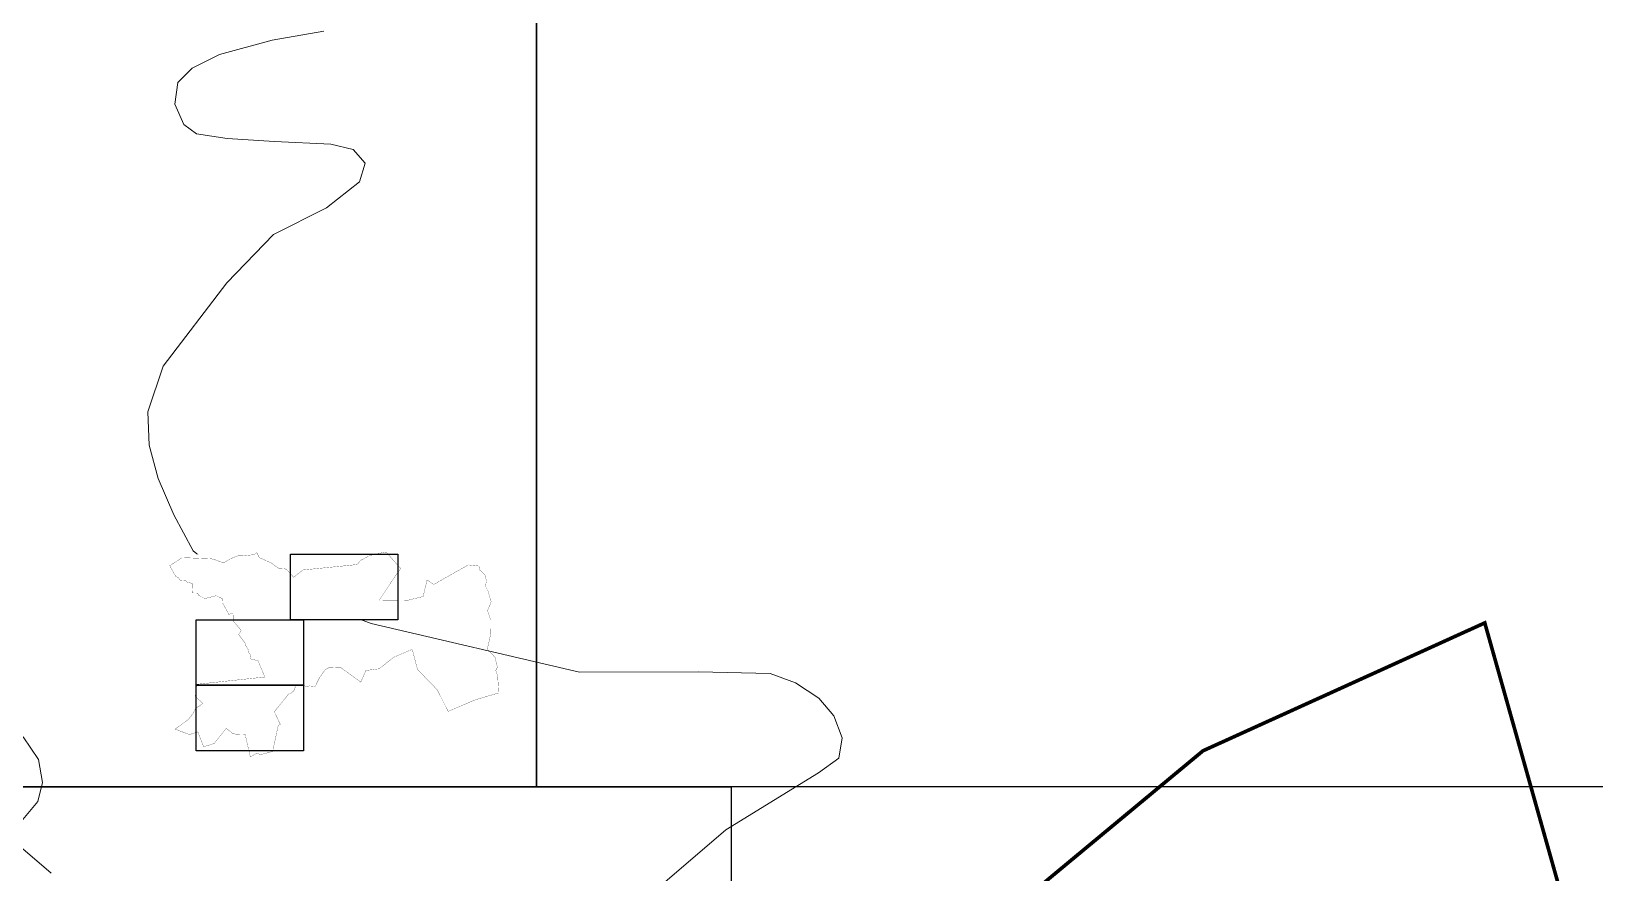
# Model space of a CAD drawing. Extents: x 296690 to 298491, y 586647 to 587790.
# Drawn here: x 297317.5 to 297746.9, y 587301.4 to 587532.4 of the extents above; entities that cross this region are included whole.
import ezdxf

# ---------------------------------------------------------------- set-up
doc = ezdxf.new("R2010")
doc.units = 0
doc.header["$MEASUREMENT"] = 0
doc.set_wipeout_variables(frame=1)
doc.linetypes.add('PHANTOM2', pattern=[1.25, 0.625, -0.125, 0.125, -0.125, 0.125, -0.125])
doc.layers.add('_조사구역', color=6, linetype='Continuous')
doc.layers.add('잡종지', color=53, linetype='Continuous', lineweight=18)

msp = doc.modelspace()

# ---------------------------------------------------------------- linework, layer by layer
for points in [[(297006.23, 587324.97), (297006.23, 587599.97), (297456.23, 587599.97), (297456.23, 587324.97), (297006.23, 587324.97)], [(297456.23, 587324.97), (297456.23, 587599.97), (297906.23, 587599.97), (297906.23, 587324.97), (297456.23, 587324.97)], [(297059.73, 587049.97), (297059.73, 587324.97), (297509.73, 587324.97), (297509.73, 587049.97), (297059.73, 587049.97)]]:
    msp.add_lwpolyline(points)
at = {"layer": '_조사구역', "color": 1, "linetype": 'PHANTOM2', "ltscale": 10, "const_width": 1, "flags": 128}
msp.add_lwpolyline([(296888.84, 587577.29), (296916.15, 587564.87), (296917.16, 587546.98), (296944.06, 587499.88), (296962.64, 587506.35), (296964.44, 587470.58), (296997.02, 587434.8), (296987.35, 587416.46), (297013.51, 587382.87), (297017.84, 587370.08), (297028.94, 587352.6), (297029.92, 587342.81), (297037.31, 587334.59), (297040.56, 587314.96), (297070.47, 587308.46), (297100.62, 587240.51), (296816.88, 587204.01), (296810.03, 587153.67), (296842.85, 587123.71), (296813.17, 587102.47), (296801.87, 587080.63), (296792.42, 587066.55), (296780.99, 587053.96), (296729.3, 587013.64), (296789.94, 586992.35), (296824.61, 587004.26), (296850.23, 586942.24), (296893.72, 586957.02), (296943.19, 587021.67), (296972.09, 586999.95), (296987, 586998.05), (297023.23, 586997.93), (297046.89, 586904.34), (297072.38, 586919.28), (297092.13, 586914.81), (297140.05, 586929.39), (297161.26, 587039.31), (297169.67, 587043.4), (297143.69, 587095.58), (297202.29, 587171.68), (297208.17, 587171.56), (297223.3, 587185.23), (297231.66, 587208.89), (297261.64, 587209.69), (297274.46, 587204.56), (297288.68, 587207.29), (297312.55, 587205.4), (297330.39, 587243.47), (297352.25, 587274.95), (297366.21, 587284.27), (297417.02, 587287.72), (297445.1, 587268.3), (297503.61, 587227.81), (297523.96, 587277.06), (297579.61, 587285.31), (297639.29, 587334.83), (297716.69, 587369.95), (297740.28, 587286.16), (297825.46, 587201.84), (297873.06, 587112.59), (297985.44, 587163.71), (298083.12, 587194.83), (298077.66, 587264.11), (298068.85, 587288.67), (298075.49, 587302.92), (298064.34, 587344.33), (298031.59, 587377.11), (298044.64, 587441.82), (298042.94, 587499.78), (298028.92, 587538.45), (298039.34, 587564.95), (298043.46, 587576.46), (298029.63, 587619.83), (298018.44, 587640.96), (298021.43, 587663.04), (298018.74, 587675.87), (298016.58, 587686.14), (298003.66, 587699.07), (297992.44, 587709.1), (297988.83, 587725.13), (297944.08, 587728.99), (297800.52, 587643.82), (297772.38, 587662.14), (297757.38, 587592.19), (297693.21, 587575.36), (297656.54, 587574.02), (297572.22, 587570.95), (297613.4, 587635.68), (297629.04, 587661.26), (297639.97, 587676.97), (297661.05, 587707.24), (297598.57, 587775.35), (297577.8, 587771.53), (297529.25, 587759.19), (297490.27, 587737.05), (297479.32, 587721.33), (297454.97, 587717.47), (297250.91, 587692.79), (297212.29, 587661.66), (297187.56, 587688.51), (297176.05, 587696.22), (297149.46, 587697.29), (297117.93, 587719.01), (297086.05, 587732.64), (297066.45, 587740.82), (297055.85, 587761.22), (297045.64, 587752.78), (296998.56, 587747.18), (296975.92, 587745.76), (296966.62, 587742.51), (296946.71, 587733.47), (296916.68, 587715.59), (296875.89, 587729.39), (296872.69, 587730.05), (296872.4, 587730.11), (296864.88, 587731.65), (296743.31, 587733.69), (296691.62, 587698.85), (296718.09, 587653.84), (296730.15, 587649.14), (296737.49, 587637.8), (296758.71, 587639.51), (296767.47, 587630.15), (296786.92, 587626.97), (296789.39, 587586.73), (296810.55, 587586.52), (296815.91, 587576.91), (296842.39, 587563.91), (296888.84, 587577.29)], dxfattribs=at)
at = {"layer": '잡종지'}
for points in [[(297397.81, 587532.38), (297383.6, 587529.9), (297369.17, 587526.01), (297361.67, 587522.24), (297357.69, 587518.31), (297356.87, 587512.35), (297359.33, 587506.79), (297362.81, 587504.2), (297371.25, 587502.98), (297384.27, 587502.13), (297399.72, 587501.42), (297405.83, 587499.97), (297409.15, 587496.19), (297407.65, 587491.09), (297398.58, 587483.95), (297383.96, 587476.62), (297371.17, 587463.34), (297353.72, 587440.42), (297349.46, 587427.9), (297349.82, 587418.79), (297352.3, 587409.62), (297356.59, 587399.63), (297361.95, 587389.75), (297367.01, 587385.6), (297375.74, 587382.87), (297410.79, 587369.81), (297468.06, 587356.46), (297500.76, 587356.52), (297520.42, 587356.1), (297527.36, 587353.51), (297533.77, 587349.28), (297537.89, 587344.39), (297540.16, 587338.37), (297539.28, 587332.82), (297533.65, 587328.74), (297508.2, 587313.17), (297476.71, 587286.1)], [(297315.09, 587315.99), (297319.22, 587320.93), (297320.51, 587326.12), (297319.41, 587332.46), (297315.25, 587338.66)], [(297322.9, 587301.28), (297311.27, 587311.25)]]:
    msp.add_lwpolyline(points, dxfattribs=at)

# ---------------------------------------------------------------- next in the draw order: wipeouts: each hides what was drawn before it
msp.add_wipeout([(297418.15, 587388.81), (297359.24, 587388.81), (297359.24, 587370.81), (297362.74, 587370.81), (297362.74, 587334.81), (297392.2, 587334.81), (297392.2, 587370.81), (297418.15, 587370.81)]).translate(0, 0, 653)

# ---------------------------------------------------------------- next in the draw order: linework, layer by layer
for points in [[(297388.69, 587370.81), (297388.69, 587388.81), (297418.15, 587388.81), (297418.15, 587370.81), (297388.69, 587370.81)], [(297362.74, 587352.81), (297362.74, 587370.81), (297392.2, 587370.81), (297392.2, 587352.81), (297362.74, 587352.81)], [(297362.74, 587334.81), (297362.74, 587352.81), (297392.2, 587352.81), (297392.2, 587334.81), (297362.74, 587334.81)]]:
    msp.add_lwpolyline(points)
at = {"layer": '_조사구역', "color": 1, "linetype": 'PHANTOM2', "const_width": 0.0655, "elevation": 653, "flags": 128}
msp.add_lwpolyline([(297368.22, 587377.43), (297369.99, 587376.58), (297370.03, 587375.4), (297371.73, 587372.28), (297372.95, 587372.68), (297373.02, 587370.34), (297375.1, 587367.95), (297374.44, 587366.76), (297376.11, 587364.53), (297376.37, 587363.69), (297377.07, 587362.53), (297377.12, 587361.89), (297377.6, 587361.34), (297377.78, 587360.05), (297379.73, 587359.58), (297381.61, 587355.09), (297362.99, 587353.1), (297362.47, 587349.82), (297364.58, 587347.81), (297362.6, 587346.46), (297361.83, 587345.05), (297361.2, 587344.14), (297360.43, 587343.33), (297356.99, 587340.77), (297360.93, 587339.29), (297363.21, 587340.02), (297364.8, 587335.93), (297367.67, 587336.83), (297371, 587340.99), (297372.86, 587339.53), (297373.83, 587339.39), (297376.2, 587339.33), (297377.62, 587333.17), (297379.31, 587334.11), (297380.59, 587333.79), (297383.75, 587334.68), (297385.29, 587341.84), (297385.85, 587342.1), (297384.22, 587345.55), (297388.16, 587350.45), (297388.55, 587350.43), (297389.56, 587351.3), (297390.14, 587352.84), (297392.1, 587352.85), (297392.93, 587352.5), (297393.87, 587352.65), (297395.43, 587352.5), (297396.65, 587354.96), (297398.12, 587356.99), (297399.05, 587357.58), (297402.38, 587357.74), (297404.19, 587356.43), (297407.96, 587353.7), (297409.36, 587356.89), (297413.01, 587357.35), (297416.99, 587360.51), (297422.1, 587362.7), (297423.53, 587357.18), (297428.98, 587351.55), (297431.97, 587345.64), (297439.4, 587348.83), (297445.84, 587350.72), (297445.57, 587355.27), (297445.03, 587356.89), (297445.49, 587357.81), (297444.82, 587360.53), (297442.72, 587362.72), (297443.66, 587366.94), (297443.63, 587370.74), (297442.77, 587373.29), (297443.49, 587375.01), (297443.77, 587375.75), (297442.93, 587378.61), (297442.23, 587380.01), (297442.46, 587381.45), (297442.3, 587382.29), (297442.17, 587382.97), (297441.34, 587383.83), (297440.62, 587384.5), (297440.41, 587385.56), (297437.49, 587385.87), (297427.97, 587380.5), (297426.16, 587381.74), (297425.08, 587377.18), (297420.85, 587376.17), (297418.45, 587376.14), (297412.93, 587376.05), (297415.72, 587380.23), (297416.78, 587381.88), (297417.51, 587382.9), (297418.93, 587384.85), (297414.94, 587389.39), (297413.58, 587389.17), (297410.38, 587388.43), (297407.8, 587387.04), (297407.06, 587386.02), (297405.46, 587385.81), (297392.08, 587384.48), (297389.51, 587382.49), (297387.93, 587384.29), (297387.18, 587384.81), (297385.44, 587384.91), (297383.41, 587386.38), (297381.34, 587387.32), (297380.07, 587387.88), (297379.41, 587389.23), (297378.73, 587388.69), (297375.64, 587388.39), (297374.16, 587388.33), (297373.54, 587388.13), (297372.23, 587387.57), (297370.24, 587386.44), (297367.59, 587387.4), (297367.38, 587387.45), (297367.36, 587387.45), (297366.87, 587387.56), (297358.92, 587387.87), (297355.49, 587385.66), (297357.16, 587382.68), (297357.94, 587382.35), (297358.4, 587381.6), (297359.79, 587381.68), (297360.35, 587381.06), (297361.62, 587380.82), (297361.73, 587378.18), (297363.11, 587378.14), (297363.45, 587377.5), (297365.16, 587376.62)], close=True, dxfattribs=at)

doc.saveas('drawing.dxf')
